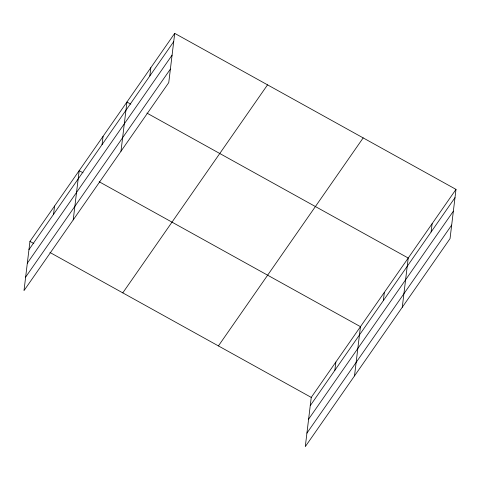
<?xml version="1.0" encoding="UTF-8"?>
<svg xmlns="http://www.w3.org/2000/svg" width="480" height="480" viewBox="0 0 480 480"><rect width="100%" height="100%" fill="white"/><g stroke="black" fill="none" stroke-linecap="round" stroke-linejoin="round"><path stroke-width="0.72" d="M174.714 33.366L29.958 241.38L24 290.616L168.756 82.596L174.714 33.366L456 189.384L450.042 238.62L305.286 446.634L311.244 397.404L456 189.384M53.568 214.29L54.564 206.016M73.218 219.888L79.176 170.658L83.04 172.8M102.06 144.606L103.062 136.332M120.984 151.242L126.942 102.012L130.812 104.154M149.826 75.96L150.828 67.686M334.854 370.308L335.85 362.04M354.504 375.912L360.462 326.676L99.156 181.74M383.346 300.624L384.348 292.35M402.27 307.266L408.228 258.03L146.928 113.094M431.112 231.978L432.114 223.704M28.956 249.654L173.712 41.634M27.324 263.172L172.08 55.152M25.638 277.098L170.394 69.078M122.784 292.866L267.54 84.852M218.418 345.918L363.174 137.898M310.242 405.672L454.998 197.652M308.61 419.19L453.366 211.17M306.924 433.116L451.68 225.102M29.958 241.38L33.828 243.528M49.944 252.468L311.244 397.404"/></g></svg>
